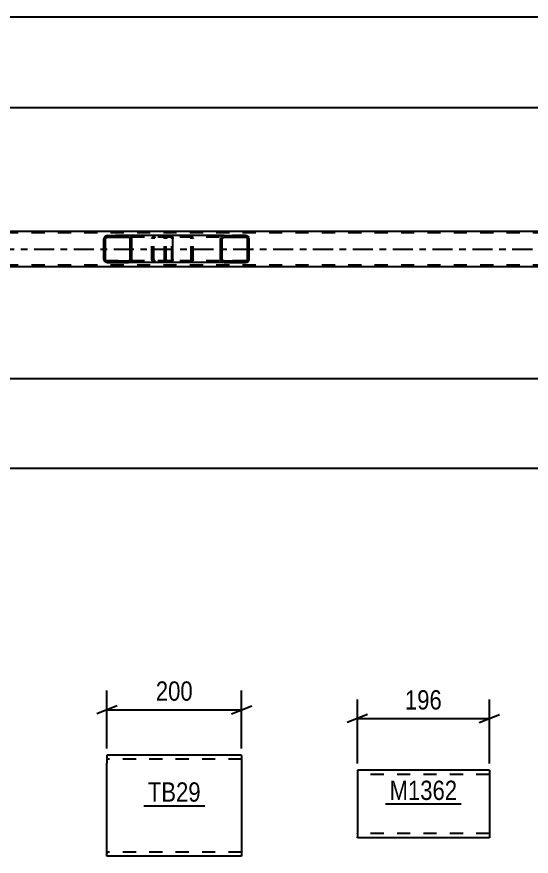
# Model space of a CAD drawing. Header units: millimetres. Extents: x 0 to 841, y 0 to 594.
# Drawn here: x 474.1 to 550.5, y 138.1 to 262.7 of the extents above; entities that cross this region are included whole.
import ezdxf

# ---------------------------------------------------------------- set-up
doc = ezdxf.new("R2010")
doc.units = ezdxf.units.MM
doc.linetypes.add('DXK_LINE_DOT2', pattern=[3.9198, 1.9599, -1.9599])
doc.linetypes.add('DXK_LINE_DOT3', pattern=[5.9187, 2.979, -0.9799, 0.9799, -0.9799])
doc.styles.add('Arial Narrow', font='ARIALN.TTF', dxfattribs={"height": 0.2})

# ---------------------------------------------------------------- blocks, each defined once
blk = doc.blocks.new('Part-247343161-26521 - 4010')
at = {"linetype": 'Continuous'}
h = blk.add_hatch(dxfattribs=at)
h.set_pattern_fill('', scale=0.7, style=0, pattern_type=0)
h.set_pattern_definition([(45, (508.567, 229.9036), (-1.57154, 1.57154), [])])
h.paths.add_polyline_path([(508.61, 229.72), (508.57, 229.9), (508.46, 230.06), (508.29, 230.16), (508.1, 230.2), (504.86, 230.2), (504.66, 230.16), (504.5, 230.06), (504.39, 229.9), (504.35, 229.72), (504.35, 226.68), (504.39, 226.5), (504.5, 226.34), (504.66, 226.24), (504.86, 226.2), (508.1, 226.2), (508.29, 226.24), (508.46, 226.34), (508.57, 226.5), (508.61, 226.68)])
h.paths.add_polyline_path([(508.33, 226.59), (508.28, 226.51), (508.19, 226.46), (508.1, 226.44), (504.86, 226.44), (504.76, 226.46), (504.68, 226.51), (504.62, 226.59), (504.6, 226.68), (504.6, 229.72), (504.62, 229.81), (504.68, 229.89), (504.76, 229.94), (504.86, 229.96), (508.1, 229.96), (508.19, 229.94), (508.28, 229.89), (508.33, 229.81), (508.35, 229.72), (508.35, 226.68)])
at = {"color": 7, "linetype": 'DXK_LINE_DOT2'}
for p, q in [((496, 229.72), (496.04, 229.9)), ((496, 226.68), (496, 229.72)), ((496.27, 229.81), (496.26, 229.72)), ((496.26, 226.68), (496.26, 229.72)), ((496.33, 229.89), (496.27, 229.81)), ((496.32, 230.16), (496.51, 230.2)), ((496.41, 229.94), (496.33, 229.89)), ((496.51, 229.96), (496.41, 229.94)), ((496.99, 230.2), (496.51, 230.2)), ((508.1, 229.96), (496.51, 229.96)), ((499.75, 230.2), (499.94, 230.16)), ((499.84, 229.94), (499.75, 229.96)), ((499.93, 229.89), (499.84, 229.94)), ((499.98, 229.81), (499.93, 229.89)), ((500, 229.72), (499.98, 229.81)), ((500, 226.68), (500, 229.72)), ((500.22, 229.9), (500.26, 229.72)), ((500.26, 226.68), (500.26, 229.72)), ((508.1, 230.2), (504.86, 230.2)), ((496.04, 226.5), (496, 226.68)), ((496.26, 226.68), (496.27, 226.59)), ((496.27, 226.59), (496.33, 226.51)), ((496.51, 226.2), (496.32, 226.24)), ((496.33, 226.51), (496.41, 226.46)), ((496.41, 226.46), (496.51, 226.44)), ((508.1, 226.44), (496.51, 226.44)), ((496.99, 226.2), (496.51, 226.2)), ((499.75, 226.44), (499.84, 226.46)), ((499.94, 226.24), (499.75, 226.2)), ((499.84, 226.46), (499.93, 226.51)), ((499.93, 226.51), (499.98, 226.59)), ((499.98, 226.59), (500, 226.68)), ((500.26, 226.68), (500.22, 226.5)), ((508.1, 226.2), (504.86, 226.2))]:
    blk.add_line(p, q, dxfattribs=at)
at = {"color": 2, "linetype": 'Continuous'}
for p, q in [((504.86, 230.2), (496.99, 230.2)), ((504.39, 229.9), (504.35, 229.72)), ((504.35, 226.68), (504.35, 229.72)), ((504.6, 229.72), (504.62, 229.81)), ((504.6, 226.68), (504.6, 229.72)), ((504.62, 229.81), (504.68, 229.89)), ((504.86, 230.2), (504.66, 230.16)), ((504.68, 229.89), (504.76, 229.94)), ((504.76, 229.94), (504.86, 229.96)), ((504.86, 230.2), (508.1, 230.2)), ((504.86, 229.96), (508.1, 229.96)), ((508.29, 230.16), (508.1, 230.2)), ((508.1, 229.96), (508.19, 229.94)), ((508.19, 229.94), (508.28, 229.89)), ((508.28, 229.89), (508.33, 229.81)), ((508.33, 229.81), (508.35, 229.72)), ((508.35, 226.68), (508.35, 229.72)), ((508.61, 229.72), (508.57, 229.9)), ((508.61, 226.68), (508.61, 229.72)), ((504.86, 226.2), (496.99, 226.2)), ((504.35, 226.68), (504.39, 226.5)), ((504.62, 226.59), (504.6, 226.68)), ((504.68, 226.51), (504.62, 226.59)), ((504.66, 226.24), (504.86, 226.2)), ((504.76, 226.46), (504.68, 226.51)), ((504.86, 226.44), (504.76, 226.46)), ((504.86, 226.44), (508.1, 226.44)), ((504.86, 226.2), (508.1, 226.2)), ((508.19, 226.46), (508.1, 226.44)), ((508.1, 226.2), (508.29, 226.24)), ((508.28, 226.51), (508.19, 226.46)), ((508.33, 226.59), (508.28, 226.51)), ((508.35, 226.68), (508.33, 226.59)), ((508.57, 226.5), (508.61, 226.68))]:
    blk.add_line(p, q, dxfattribs=at)
at = {"color": 7, "linetype": 'DXK_LINE_DOT2'}
for centre, start, end in [((496.49, 229.7), 110.7583, 155.68), ((499.77, 229.7), 24.32, 69.2417), ((496.49, 226.7), 204.32, 249.2417), ((499.77, 226.7), 290.7583, 335.68)]:
    blk.add_arc(centre, 0.496, start, end, dxfattribs=at)
at = {"color": 2, "linetype": 'Continuous'}
for centre, start, end in [((504.84, 229.7), 110.7583, 155.68), ((508.11, 229.7), 24.32, 69.2417), ((504.84, 226.7), 204.32, 249.2417), ((508.11, 226.7), 290.7583, 335.68)]:
    blk.add_arc(centre, 0.496, start, end, dxfattribs=at)
blk = doc.blocks.new('Part-247343161-26528 - 4010')
at = {"linetype": 'Continuous'}
h = blk.add_hatch(dxfattribs=at)
h.set_pattern_fill('', scale=0.7, style=0, pattern_type=0)
h.set_pattern_definition([(45, (491.1563, 229.9036), (-1.57154, 1.57154), [])])
h.paths.add_polyline_path([(491.19, 229.72), (491.16, 229.9), (491.05, 230.06), (490.88, 230.16), (490.69, 230.2), (487.51, 230.2), (487.32, 230.16), (487.15, 230.06), (487.04, 229.9), (487, 229.72), (487, 226.68), (487.04, 226.5), (487.15, 226.34), (487.32, 226.24), (487.51, 226.2), (490.69, 226.2), (490.88, 226.24), (491.05, 226.34), (491.16, 226.5), (491.19, 226.68)])
h.paths.add_polyline_path([(490.92, 226.59), (490.87, 226.51), (490.79, 226.46), (490.69, 226.44), (487.51, 226.44), (487.41, 226.46), (487.33, 226.51), (487.28, 226.59), (487.26, 226.68), (487.26, 229.72), (487.28, 229.81), (487.33, 229.89), (487.41, 229.94), (487.51, 229.96), (490.69, 229.96), (490.79, 229.94), (490.87, 229.89), (490.92, 229.81), (490.94, 229.72), (490.94, 226.68)])
at = {"color": 2, "linetype": 'Continuous'}
for p, q in [((487.04, 229.9), (487, 229.72)), ((487, 226.68), (487, 229.72)), ((487.26, 229.72), (487.28, 229.81)), ((487.26, 226.68), (487.26, 229.72)), ((487.28, 229.81), (487.33, 229.89)), ((487.51, 230.2), (487.32, 230.16)), ((487.33, 229.89), (487.41, 229.94)), ((487.41, 229.94), (487.51, 229.96)), ((487.51, 230.2), (490.69, 230.2)), ((487.51, 229.96), (490.69, 229.96)), ((496.99, 230.2), (490.69, 230.2)), ((490.88, 230.16), (490.69, 230.2)), ((490.69, 229.96), (490.79, 229.94)), ((490.79, 229.94), (490.87, 229.89)), ((490.87, 229.89), (490.92, 229.81)), ((490.92, 229.81), (490.94, 229.72)), ((490.94, 226.68), (490.94, 229.72)), ((491.19, 229.72), (491.16, 229.9)), ((491.19, 226.68), (491.19, 229.72)), ((496.99, 230.2), (497.1, 230.16)), ((497.1, 230.16), (497.18, 230.06)), ((497.18, 230.06), (497.24, 229.9)), ((497.24, 229.9), (497.26, 229.72)), ((497.26, 226.68), (497.26, 229.72)), ((487, 226.68), (487.04, 226.5)), ((487.28, 226.59), (487.26, 226.68)), ((487.33, 226.51), (487.28, 226.59)), ((487.32, 226.24), (487.51, 226.2)), ((487.41, 226.46), (487.33, 226.51)), ((487.51, 226.44), (487.41, 226.46)), ((487.51, 226.44), (490.69, 226.44)), ((487.51, 226.2), (490.69, 226.2)), ((490.79, 226.46), (490.69, 226.44)), ((490.69, 226.2), (490.88, 226.24)), ((496.99, 226.2), (490.69, 226.2)), ((490.87, 226.51), (490.79, 226.46)), ((490.92, 226.59), (490.87, 226.51)), ((490.94, 226.68), (490.92, 226.59)), ((491.16, 226.5), (491.19, 226.68)), ((497.1, 226.24), (496.99, 226.2)), ((497.18, 226.34), (497.1, 226.24)), ((497.24, 226.5), (497.18, 226.34)), ((497.26, 226.68), (497.24, 226.5))]:
    blk.add_line(p, q, dxfattribs=at)
at = {"color": 7, "linetype": 'DXK_LINE_DOT2'}
for p, q in [((490.69, 230.2), (487.51, 230.2)), ((496.99, 229.96), (487.51, 229.96)), ((494.15, 229.72), (494.19, 229.9)), ((494.15, 226.68), (494.15, 229.72)), ((494.43, 229.81), (494.41, 229.72)), ((494.41, 226.68), (494.41, 229.72)), ((494.48, 229.89), (494.43, 229.81)), ((494.47, 230.16), (494.66, 230.2)), ((494.56, 229.94), (494.48, 229.89)), ((494.66, 229.96), (494.56, 229.94)), ((496, 229.96), (496, 230.2)), ((497.04, 229.94), (496.99, 229.96)), ((497.09, 229.89), (497.04, 229.94)), ((497.12, 229.81), (497.09, 229.89)), ((497.13, 229.72), (497.12, 229.81)), ((497.13, 226.68), (497.13, 229.72)), ((496.99, 226.44), (487.51, 226.44)), ((490.69, 226.2), (487.51, 226.2)), ((494.19, 226.5), (494.15, 226.68)), ((494.41, 226.68), (494.43, 226.59)), ((494.43, 226.59), (494.48, 226.51)), ((494.66, 226.2), (494.47, 226.24)), ((494.48, 226.51), (494.5, 226.5)), ((494.5, 226.5), (494.56, 226.46)), ((494.56, 226.46), (494.66, 226.44)), ((496, 226.2), (496, 226.44)), ((496.99, 226.44), (497.04, 226.46)), ((497.04, 226.46), (497.09, 226.51)), ((497.09, 226.51), (497.12, 226.59)), ((497.12, 226.59), (497.13, 226.68))]:
    blk.add_line(p, q, dxfattribs=at)
at = {"color": 2, "linetype": 'Continuous'}
for centre, start, end in [((487.49, 229.7), 111.1941, 156.1506), ((490.71, 229.7), 23.8494, 68.8059), ((487.49, 226.7), 203.8494, 248.8059), ((490.71, 226.7), 291.1941, 336.1506)]:
    blk.add_arc(centre, 0.492, start, end, dxfattribs=at)
at = {"color": 7, "linetype": 'DXK_LINE_DOT2'}
for centre, start, end in [((494.64, 229.7), 111.1941, 156.1506), ((494.64, 226.7), 203.8494, 248.8059)]:
    blk.add_arc(centre, 0.492, start, end, dxfattribs=at)
blk = doc.blocks.new('Part-247343161-26634 - 4010')
at = {"color": 7, "linetype": 'DXK_LINE_DOT2'}
for p, q in [((721.25, 230.6), (62.33, 230.6)), ((721.25, 225.8), (62.33, 225.8))]:
    blk.add_line(p, q, dxfattribs=at)
at = {"color": 2, "linetype": 'Continuous'}
for p, q in [((579.25, 230.84), (329.84, 230.84)), ((579.25, 225.56), (62.33, 225.56))]:
    blk.add_line(p, q, dxfattribs=at)
at = {"color": 7, "linetype": 'DXK_LINE_DOT3'}
blk.add_line((62.33, 228.2), (721.25, 228.2), dxfattribs=at)
blk = doc.blocks.new('Part-247343161-45708 - 45707')
at = {"color": 2, "linetype": 'Continuous'}
for p, q in [((544.27, 150.81), (524.66, 150.81)), ((524.66, 150.81), (524.66, 140.91)), ((544.27, 150.81), (544.27, 140.81)), ((524.66, 140.81), (524.66, 140.91)), ((544.27, 140.81), (524.66, 140.81))]:
    blk.add_line(p, q, dxfattribs=at)
at = {"color": 7, "linetype": 'DXK_LINE_DOT2'}
for p, q in [((544.27, 150.21), (524.66, 150.21)), ((544.27, 150.72), (544.27, 150.81)), ((524.66, 141.41), (524.66, 141.46)), ((544.27, 141.41), (524.66, 141.41)), ((544.27, 141.41), (544.27, 141.46))]:
    blk.add_line(p, q, dxfattribs=at)
blk = doc.blocks.new('Part-247343161-45610 - 45609')
at = {"color": 2, "linetype": 'Continuous'}
for p, q in [((487.47, 153.06), (487.47, 151.86)), ((507.47, 153.06), (487.47, 153.06)), ((507.47, 152.97), (507.47, 153.06)), ((507.47, 152.97), (507.47, 151.86)), ((487.47, 138.8), (487.47, 151.86)), ((507.47, 151.86), (507.47, 138.06)), ((487.47, 138.15), (487.47, 138.8)), ((487.47, 138.06), (487.47, 138.15)), ((507.47, 138.06), (487.47, 138.06))]:
    blk.add_line(p, q, dxfattribs=at)
at = {"color": 7, "linetype": 'DXK_LINE_DOT2'}
for p, q in [((507.47, 152.46), (487.47, 152.46)), ((507.47, 152.71), (507.47, 151.86)), ((487.47, 138.8), (487.47, 138.41)), ((487.47, 138.66), (487.47, 138.7)), ((507.47, 138.66), (487.47, 138.66)), ((507.47, 138.7), (507.47, 138.8)), ((507.47, 138.66), (507.47, 138.7)), ((507.47, 138.66), (507.47, 138.7)), ((487.47, 138.06), (487.47, 138.06))]:
    blk.add_line(p, q, dxfattribs=at)
blk = doc.blocks.new('StraightDimension-247343161-47067 - 4010')
at = {"color": 7, "linetype": 'Continuous'}
blk.add_line((324.64, 208.97), (580.05, 208.97), dxfattribs=at)
blk = doc.blocks.new('StraightDimension-247343161-47044 - 4010')
at = {"color": 7, "linetype": 'Continuous'}
blk.add_line((324.64, 249.24), (580.05, 249.24), dxfattribs=at)
blk = doc.blocks.new('StraightDimension-247343161-47090 - 4010')
at = {"color": 7, "linetype": 'Continuous'}
blk.add_line((53.71, 262.7), (729.87, 262.7), dxfattribs=at)
blk = doc.blocks.new('StraightDimension-247343161-47120 - 4010')
at = {"color": 7, "linetype": 'Continuous'}
blk.add_line((53.07, 195.7), (730.51, 195.7), dxfattribs=at)
blk = doc.blocks.new('StraightDimension-247343161-45945 - 45707')
at = {"color": 7, "linetype": 'Continuous'}
for p, q in [((524.66, 151.81), (524.66, 161.34)), ((544.27, 151.81), (544.27, 161.34)), ((526.16, 159.09), (523.16, 157.89)), ((524.66, 158.49), (544.27, 158.49)), ((542.77, 157.89), (545.77, 159.09))]:
    blk.add_line(p, q, dxfattribs=at)
at = {"color": 0}
blk.add_wipeout([(537.81, 159.24), (537.81, 163.44), (531.12, 163.44), (531.12, 159.24)], dxfattribs=at)
at = {"color": 3, "style": 'Arial Narrow'}
blk.add_text('196', height=2.863, dxfattribs=at).set_placement((531.72, 159.84))
blk = doc.blocks.new('StraightDimension-247343161-45861 - 45609')
at = {"color": 7, "linetype": 'Continuous'}
for p, q in [((487.47, 154.06), (487.47, 162.65)), ((507.47, 154.06), (507.47, 162.65)), ((488.97, 160.4), (485.97, 159.2)), ((487.47, 159.8), (507.47, 159.8)), ((505.97, 159.2), (508.97, 160.4))]:
    blk.add_line(p, q, dxfattribs=at)
at = {"color": 0}
blk.add_wipeout([(500.81, 160.55), (500.81, 164.75), (494.13, 164.75), (494.13, 160.55)], dxfattribs=at)
at = {"color": 3, "style": 'Arial Narrow'}
blk.add_text('200', height=2.863, dxfattribs=at).set_placement((494.73, 161.15))
blk = doc.blocks.new('Mark-247343161-46049 - 45707')
at = {"color": 0}
blk.add_wipeout([(539.49, 146.41), (539.49, 149.41), (529.44, 149.41), (529.44, 146.41)], dxfattribs=at)
blk.add_wipeout([(539.49, 146.41), (539.49, 149.41), (529.44, 149.41), (529.44, 146.41)], dxfattribs=at)
at = {"color": 30, "linetype": 'Continuous'}
blk.add_line((528.84, 145.81), (540.09, 145.81), dxfattribs=at)
at = {"color": 3, "style": 'Arial Narrow'}
blk.add_text('M1362', height=2.863, dxfattribs=at).set_placement((529.44, 146.41))
blk = doc.blocks.new('Mark-247343161-46042 - 45609')
at = {"color": 0}
blk.add_wipeout([(501.4, 146.16), (501.4, 149.16), (493.54, 149.16), (493.54, 146.16)], dxfattribs=at)
blk.add_wipeout([(501.4, 146.16), (501.4, 149.16), (493.54, 149.16), (493.54, 146.16)], dxfattribs=at)
at = {"color": 30, "linetype": 'Continuous'}
blk.add_line((492.94, 145.56), (502, 145.56), dxfattribs=at)
at = {"color": 3, "style": 'Arial Narrow'}
blk.add_text('TB29', height=2.863, dxfattribs=at).set_placement((493.54, 146.16))

msp = doc.modelspace()

# ---------------------------------------------------------------- block references
for name in ['StraightDimension-247343161-47044 - 4010', 'Part-247343161-26634 - 4010', 'Part-247343161-26528 - 4010', 'Part-247343161-26521 - 4010', 'StraightDimension-247343161-47067 - 4010', 'StraightDimension-247343161-45861 - 45609', 'StraightDimension-247343161-45945 - 45707', 'Part-247343161-45610 - 45609', 'Part-247343161-45708 - 45707']:
    msp.add_blockref(name, (0, 0))

# ---------------------------------------------------------------- next in the draw order: block references
for name in ['StraightDimension-247343161-47090 - 4010', 'StraightDimension-247343161-47120 - 4010', 'Mark-247343161-46042 - 45609', 'Mark-247343161-46049 - 45707']:
    msp.add_blockref(name, (0, 0))

doc.saveas('drawing.dxf')
